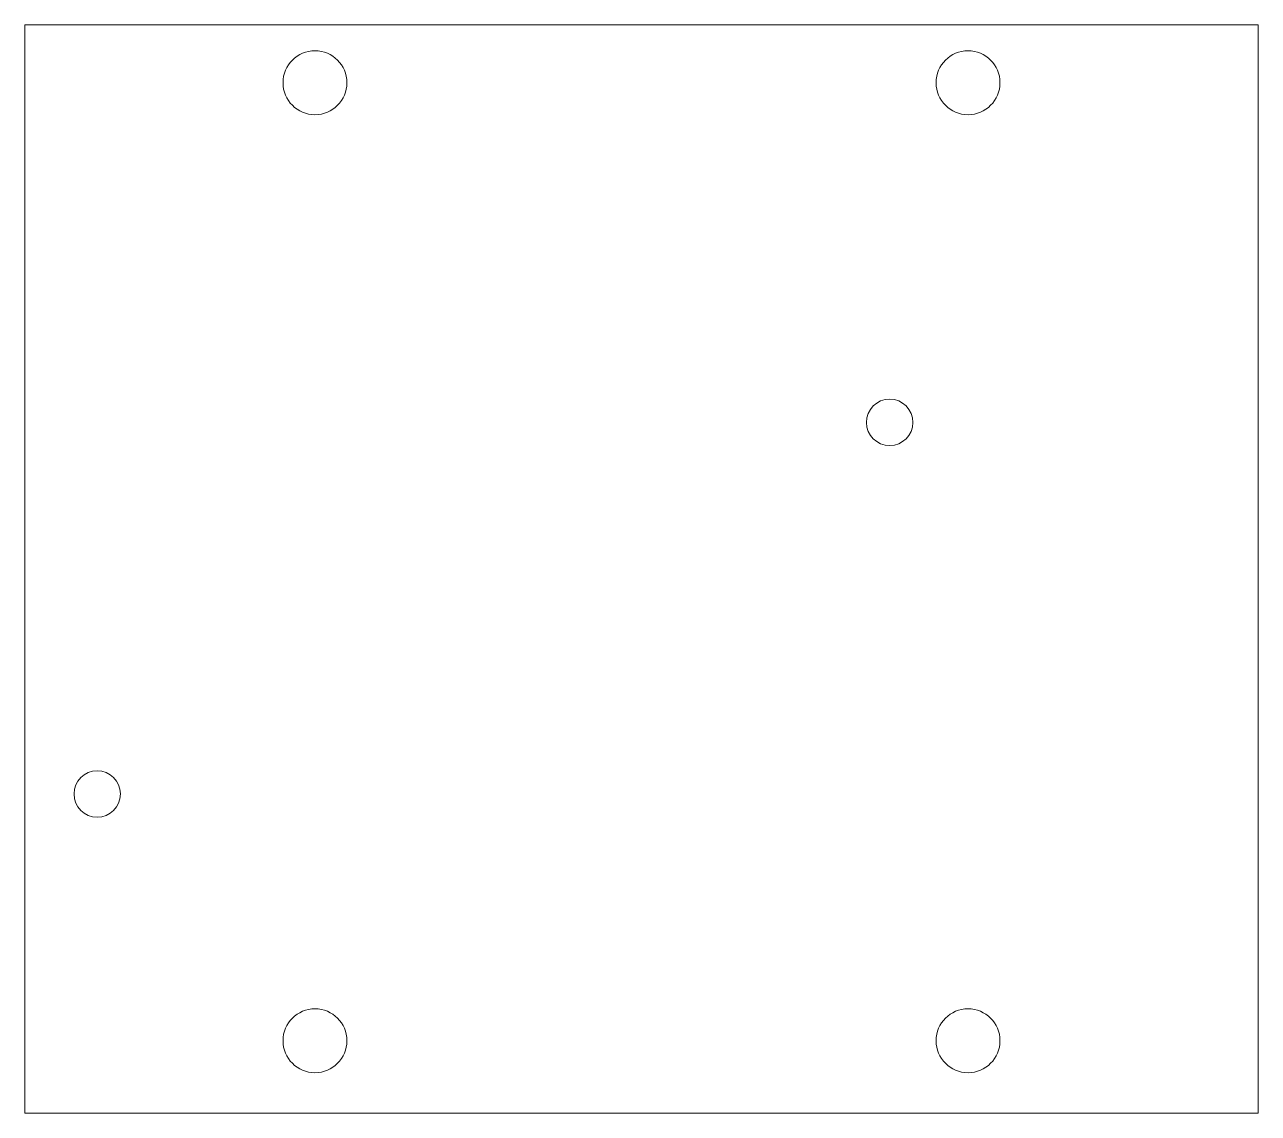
# Model space of a CAD drawing. Header units: millimetres. Extents: x 0 to 85, y 0 to 75.
import ezdxf

# ---------------------------------------------------------------- set-up
doc = ezdxf.new("R2010")
doc.units = ezdxf.units.MM
doc.layers.add('Laser_Mount', color=7, linetype='CONTINUOUS', lineweight=0)

msp = doc.modelspace()

# ---------------------------------------------------------------- linework, layer by layer
at = {"layer": 'Laser_Mount'}
for p, q in [((0, 0), (0, 75)), ((0, 75), (85, 75)), ((85, 75), (85, 0)), ((85, 0), (0, 0))]:
    msp.add_line(p, q, dxfattribs=at)
for centre, radius in [((20, 71), 2.2), ((65, 71), 2.2), ((59.6, 47.6), 1.6), ((5, 22), 1.6), ((20, 5), 2.2), ((65, 5), 2.2)]:
    msp.add_circle(centre, radius, dxfattribs=at)

doc.saveas('drawing.dxf')
